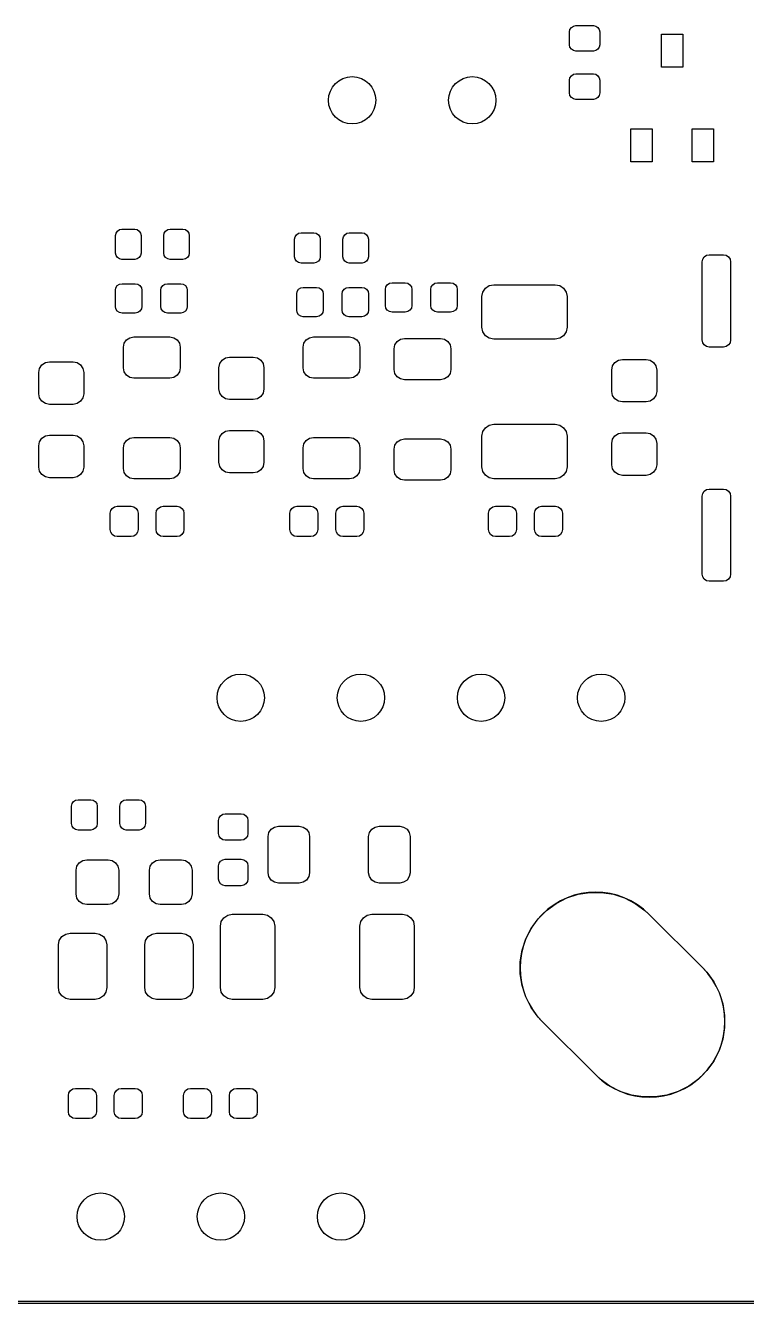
# Model space of a CAD drawing. Extents: x 89 to 178, y -115 to -57.
# Drawn here: x 143.63 to 158.87, y -115.02 to -88.02 of the extents above; entities that cross this region are included whole.
import ezdxf

# ---------------------------------------------------------------- set-up
doc = ezdxf.new("R2010")
doc.units = 0
doc.layers.add('BLACK', color=7, linetype='CONTINUOUS')

msp = doc.modelspace()

# ---------------------------------------------------------------- linework, layer by layer
at = {"layer": 'BLACK', "linetype": 'CONTINUOUS'}
for p, q in [((155.169541, -88.059541), (155.213338, -88.030276)), ((155.213338, -88.030276), (155.265, -88.02)), ((155.265, -88.02), (155.635, -88.02)), ((155.635, -88.02), (155.686662, -88.030276)), ((155.686662, -88.030276), (155.730459, -88.059541)), ((155.13, -88.155), (155.140276, -88.103338)), ((155.13, -88.425), (155.13, -88.155)), ((155.140276, -88.103338), (155.169541, -88.059541)), ((155.730459, -88.059541), (155.759724, -88.103338)), ((155.759724, -88.103338), (155.77, -88.155)), ((155.77, -88.155), (155.77, -88.425)), ((157.075, -88.9), (157.075, -88.2)), ((157.075, -88.2), (157.525, -88.2)), ((157.525, -88.2), (157.525, -88.9)), ((155.140276, -88.476662), (155.13, -88.425)), ((155.169541, -88.520459), (155.140276, -88.476662)), ((155.213338, -88.549724), (155.169541, -88.520459)), ((155.265, -88.56), (155.213338, -88.549724)), ((155.635, -88.56), (155.265, -88.56)), ((155.686662, -88.549724), (155.635, -88.56)), ((155.730459, -88.520459), (155.686662, -88.549724)), ((155.759724, -88.476662), (155.730459, -88.520459)), ((155.77, -88.425), (155.759724, -88.476662)), ((155.140276, -89.123338), (155.169541, -89.079541)), ((155.169541, -89.079541), (155.213338, -89.050276)), ((155.213338, -89.050276), (155.265, -89.04)), ((155.265, -89.04), (155.635, -89.04)), ((155.635, -89.04), (155.686662, -89.050276)), ((155.686662, -89.050276), (155.730459, -89.079541)), ((155.730459, -89.079541), (155.759724, -89.123338)), ((157.525, -88.9), (157.075, -88.9)), ((155.13, -89.175), (155.140276, -89.123338)), ((155.13, -89.445), (155.13, -89.175)), ((155.759724, -89.123338), (155.77, -89.175)), ((155.77, -89.175), (155.77, -89.445)), ((155.140276, -89.496662), (155.13, -89.445)), ((155.169541, -89.540459), (155.140276, -89.496662)), ((155.213338, -89.569724), (155.169541, -89.540459)), ((155.265, -89.58), (155.213338, -89.569724)), ((155.635, -89.58), (155.265, -89.58)), ((155.686662, -89.569724), (155.635, -89.58)), ((155.730459, -89.540459), (155.686662, -89.569724)), ((155.759724, -89.496662), (155.730459, -89.540459)), ((155.77, -89.445), (155.759724, -89.496662)), ((156.425, -90.9), (156.425, -90.2)), ((156.425, -90.2), (156.875, -90.2)), ((156.875, -90.2), (156.875, -90.9)), ((157.725, -90.9), (157.725, -90.2)), ((157.725, -90.2), (158.175, -90.2)), ((158.175, -90.2), (158.175, -90.9)), ((156.875, -90.9), (156.425, -90.9)), ((158.175, -90.9), (157.725, -90.9)), ((145.572541, -92.361541), (145.616338, -92.332276)), ((145.616338, -92.332276), (145.668, -92.322)), ((145.668, -92.322), (145.938, -92.322)), ((145.938, -92.322), (145.989662, -92.332276)), ((145.989662, -92.332276), (146.033459, -92.361541)), ((146.592541, -92.361541), (146.636338, -92.332276)), ((146.636338, -92.332276), (146.688, -92.322)), ((146.688, -92.322), (146.958, -92.322)), ((146.958, -92.322), (147.009662, -92.332276)), ((147.009662, -92.332276), (147.053459, -92.361541)), ((145.533, -92.457), (145.543276, -92.405338)), ((145.533, -92.827), (145.533, -92.457)), ((145.543276, -92.405338), (145.572541, -92.361541)), ((146.033459, -92.361541), (146.062724, -92.405338)), ((146.062724, -92.405338), (146.073, -92.457)), ((146.073, -92.457), (146.073, -92.827)), ((146.553, -92.457), (146.563276, -92.405338)), ((146.553, -92.827), (146.553, -92.457)), ((146.563276, -92.405338), (146.592541, -92.361541)), ((147.053459, -92.361541), (147.082724, -92.405338)), ((147.082724, -92.405338), (147.093, -92.457)), ((147.093, -92.457), (147.093, -92.827)), ((149.32, -92.5345), (149.330276, -92.482838)), ((149.32, -92.9045), (149.32, -92.5345)), ((149.330276, -92.482838), (149.359541, -92.439041)), ((149.359541, -92.439041), (149.403338, -92.409776)), ((149.403338, -92.409776), (149.455, -92.3995)), ((149.455, -92.3995), (149.725, -92.3995)), ((149.725, -92.3995), (149.776662, -92.409776)), ((149.776662, -92.409776), (149.820459, -92.439041)), ((149.820459, -92.439041), (149.849724, -92.482838)), ((149.849724, -92.482838), (149.86, -92.5345)), ((149.86, -92.5345), (149.86, -92.9045)), ((150.34, -92.5345), (150.350276, -92.482838)), ((150.34, -92.9045), (150.34, -92.5345)), ((150.350276, -92.482838), (150.379541, -92.439041)), ((150.379541, -92.439041), (150.423338, -92.409776)), ((150.423338, -92.409776), (150.475, -92.3995)), ((150.475, -92.3995), (150.745, -92.3995)), ((150.745, -92.3995), (150.796662, -92.409776)), ((150.796662, -92.409776), (150.840459, -92.439041)), ((150.840459, -92.439041), (150.869724, -92.482838)), ((150.869724, -92.482838), (150.88, -92.5345)), ((150.88, -92.5345), (150.88, -92.9045)), ((145.543276, -92.878662), (145.533, -92.827)), ((145.572541, -92.922459), (145.543276, -92.878662)), ((146.062724, -92.878662), (146.033459, -92.922459)), ((146.073, -92.827), (146.062724, -92.878662)), ((146.563276, -92.878662), (146.553, -92.827)), ((146.592541, -92.922459), (146.563276, -92.878662)), ((147.082724, -92.878662), (147.053459, -92.922459)), ((147.093, -92.827), (147.082724, -92.878662)), ((157.980434, -92.907934), (158.029097, -92.875418)), ((158.029097, -92.875418), (158.0865, -92.864)), ((158.0865, -92.864), (158.3865, -92.864)), ((158.3865, -92.864), (158.443903, -92.875418)), ((158.443903, -92.875418), (158.492566, -92.907934)), ((145.616338, -92.951724), (145.572541, -92.922459)), ((145.668, -92.962), (145.616338, -92.951724)), ((145.938, -92.962), (145.668, -92.962)), ((145.989662, -92.951724), (145.938, -92.962)), ((146.033459, -92.922459), (145.989662, -92.951724)), ((146.636338, -92.951724), (146.592541, -92.922459)), ((146.688, -92.962), (146.636338, -92.951724)), ((146.958, -92.962), (146.688, -92.962)), ((147.009662, -92.951724), (146.958, -92.962)), ((147.053459, -92.922459), (147.009662, -92.951724)), ((149.330276, -92.956162), (149.32, -92.9045)), ((149.359541, -92.999959), (149.330276, -92.956162)), ((149.403338, -93.029224), (149.359541, -92.999959)), ((149.455, -93.0395), (149.403338, -93.029224)), ((149.725, -93.0395), (149.455, -93.0395)), ((149.776662, -93.029224), (149.725, -93.0395)), ((149.820459, -92.999959), (149.776662, -93.029224)), ((149.849724, -92.956162), (149.820459, -92.999959)), ((149.86, -92.9045), (149.849724, -92.956162)), ((150.350276, -92.956162), (150.34, -92.9045)), ((150.379541, -92.999959), (150.350276, -92.956162)), ((150.423338, -93.029224), (150.379541, -92.999959)), ((150.475, -93.0395), (150.423338, -93.029224)), ((150.745, -93.0395), (150.475, -93.0395)), ((150.796662, -93.029224), (150.745, -93.0395)), ((150.840459, -92.999959), (150.796662, -93.029224)), ((150.869724, -92.956162), (150.840459, -92.999959)), ((150.88, -92.9045), (150.869724, -92.956162)), ((157.9365, -93.014), (157.947918, -92.956597)), ((157.9365, -94.664), (157.9365, -93.014)), ((157.947918, -92.956597), (157.980434, -92.907934)), ((158.492566, -92.907934), (158.525082, -92.956597)), ((158.525082, -92.956597), (158.5365, -93.014)), ((158.5365, -93.014), (158.5365, -94.664)), ((145.53, -93.615), (145.540657, -93.561424)), ((145.53, -93.955), (145.53, -93.615)), ((145.540657, -93.561424), (145.571005, -93.516005)), ((145.571005, -93.516005), (145.616424, -93.485657)), ((145.616424, -93.485657), (145.67, -93.475)), ((145.67, -93.475), (145.95, -93.475)), ((145.95, -93.475), (146.003576, -93.485657)), ((146.003576, -93.485657), (146.048995, -93.516005)), ((146.048995, -93.516005), (146.079343, -93.561424)), ((146.079343, -93.561424), (146.09, -93.615)), ((146.09, -93.615), (146.09, -93.955)), ((146.49, -93.615), (146.500657, -93.561424)), ((146.49, -93.955), (146.49, -93.615)), ((146.500657, -93.561424), (146.531005, -93.516005)), ((146.531005, -93.516005), (146.576424, -93.485657)), ((146.576424, -93.485657), (146.63, -93.475)), ((146.63, -93.475), (146.91, -93.475)), ((146.91, -93.475), (146.963576, -93.485657)), ((146.963576, -93.485657), (147.008995, -93.516005)), ((147.008995, -93.516005), (147.039343, -93.561424)), ((147.039343, -93.561424), (147.05, -93.615)), ((147.05, -93.615), (147.05, -93.955)), ((149.363, -93.6925), (149.373657, -93.638924)), ((149.363, -94.0325), (149.363, -93.6925)), ((149.373657, -93.638924), (149.404005, -93.593505)), ((149.404005, -93.593505), (149.449424, -93.563157)), ((149.449424, -93.563157), (149.503, -93.5525)), ((149.503, -93.5525), (149.783, -93.5525)), ((149.783, -93.5525), (149.836576, -93.563157)), ((149.836576, -93.563157), (149.881995, -93.593505)), ((149.881995, -93.593505), (149.912343, -93.638924)), ((149.912343, -93.638924), (149.923, -93.6925)), ((149.923, -93.6925), (149.923, -94.0325)), ((150.323, -93.6925), (150.333657, -93.638924)), ((150.323, -94.0325), (150.323, -93.6925)), ((150.333657, -93.638924), (150.364005, -93.593505)), ((150.364005, -93.593505), (150.409424, -93.563157)), ((150.409424, -93.563157), (150.463, -93.5525)), ((150.463, -93.5525), (150.743, -93.5525)), ((150.743, -93.5525), (150.796576, -93.563157)), ((150.796576, -93.563157), (150.841995, -93.593505)), ((150.841995, -93.593505), (150.872343, -93.638924)), ((150.872343, -93.638924), (150.883, -93.6925)), ((150.883, -93.6925), (150.883, -94.0325)), ((151.238, -93.596), (151.248657, -93.542424)), ((151.238, -93.936), (151.238, -93.596)), ((151.248657, -93.542424), (151.279005, -93.497005)), ((151.279005, -93.497005), (151.324424, -93.466657)), ((151.324424, -93.466657), (151.378, -93.456)), ((151.378, -93.456), (151.658, -93.456)), ((151.658, -93.456), (151.711576, -93.466657)), ((151.711576, -93.466657), (151.756995, -93.497005)), ((151.756995, -93.497005), (151.787343, -93.542424)), ((151.787343, -93.542424), (151.798, -93.596)), ((151.798, -93.596), (151.798, -93.936)), ((152.198, -93.596), (152.208657, -93.542424)), ((152.198, -93.936), (152.198, -93.596)), ((152.208657, -93.542424), (152.239005, -93.497005)), ((152.239005, -93.497005), (152.284424, -93.466657)), ((152.284424, -93.466657), (152.338, -93.456)), ((152.338, -93.456), (152.618, -93.456)), ((152.618, -93.456), (152.671576, -93.466657)), ((152.671576, -93.466657), (152.716995, -93.497005)), ((152.716995, -93.497005), (152.747343, -93.542424)), ((152.747343, -93.542424), (152.758, -93.596)), ((152.758, -93.596), (152.758, -93.936)), ((153.28, -93.747), (153.29903, -93.651329)), ((153.29903, -93.651329), (153.353223, -93.570223)), ((153.353223, -93.570223), (153.434329, -93.51603)), ((153.434329, -93.51603), (153.53, -93.497)), ((153.53, -93.497), (154.83, -93.497)), ((154.83, -93.497), (154.925671, -93.51603)), ((154.925671, -93.51603), (155.006777, -93.570223)), ((155.006777, -93.570223), (155.06097, -93.651329)), ((155.06097, -93.651329), (155.08, -93.747)), ((145.540657, -94.008576), (145.53, -93.955)), ((146.09, -93.955), (146.079343, -94.008576)), ((146.500657, -94.008576), (146.49, -93.955)), ((147.05, -93.955), (147.039343, -94.008576)), ((151.248657, -93.989576), (151.238, -93.936)), ((151.798, -93.936), (151.787343, -93.989576)), ((152.208657, -93.989576), (152.198, -93.936)), ((152.758, -93.936), (152.747343, -93.989576)), ((153.28, -94.397), (153.28, -93.747)), ((155.08, -93.747), (155.08, -94.397)), ((145.571005, -94.053995), (145.540657, -94.008576)), ((145.616424, -94.084343), (145.571005, -94.053995)), ((145.67, -94.095), (145.616424, -94.084343)), ((145.95, -94.095), (145.67, -94.095)), ((146.003576, -94.084343), (145.95, -94.095)), ((146.048995, -94.053995), (146.003576, -94.084343)), ((146.079343, -94.008576), (146.048995, -94.053995)), ((146.531005, -94.053995), (146.500657, -94.008576)), ((146.576424, -94.084343), (146.531005, -94.053995)), ((146.63, -94.095), (146.576424, -94.084343)), ((146.91, -94.095), (146.63, -94.095)), ((146.963576, -94.084343), (146.91, -94.095)), ((147.008995, -94.053995), (146.963576, -94.084343)), ((147.039343, -94.008576), (147.008995, -94.053995)), ((149.373657, -94.086076), (149.363, -94.0325)), ((149.404005, -94.131495), (149.373657, -94.086076)), ((149.449424, -94.161843), (149.404005, -94.131495)), ((149.503, -94.1725), (149.449424, -94.161843)), ((149.783, -94.1725), (149.503, -94.1725)), ((149.836576, -94.161843), (149.783, -94.1725)), ((149.881995, -94.131495), (149.836576, -94.161843)), ((149.912343, -94.086076), (149.881995, -94.131495)), ((149.923, -94.0325), (149.912343, -94.086076)), ((150.333657, -94.086076), (150.323, -94.0325)), ((150.364005, -94.131495), (150.333657, -94.086076)), ((150.409424, -94.161843), (150.364005, -94.131495)), ((150.463, -94.1725), (150.409424, -94.161843)), ((150.743, -94.1725), (150.463, -94.1725)), ((150.796576, -94.161843), (150.743, -94.1725)), ((150.841995, -94.131495), (150.796576, -94.161843)), ((150.872343, -94.086076), (150.841995, -94.131495)), ((150.883, -94.0325), (150.872343, -94.086076)), ((151.279005, -94.034995), (151.248657, -93.989576)), ((151.324424, -94.065343), (151.279005, -94.034995)), ((151.378, -94.076), (151.324424, -94.065343)), ((151.658, -94.076), (151.378, -94.076)), ((151.711576, -94.065343), (151.658, -94.076)), ((151.756995, -94.034995), (151.711576, -94.065343)), ((151.787343, -93.989576), (151.756995, -94.034995)), ((152.239005, -94.034995), (152.208657, -93.989576)), ((152.284424, -94.065343), (152.239005, -94.034995)), ((152.338, -94.076), (152.284424, -94.065343)), ((152.618, -94.076), (152.338, -94.076)), ((152.671576, -94.065343), (152.618, -94.076)), ((152.716995, -94.034995), (152.671576, -94.065343)), ((152.747343, -93.989576), (152.716995, -94.034995)), ((153.29903, -94.492671), (153.28, -94.397)), ((153.353223, -94.573777), (153.29903, -94.492671)), ((155.06097, -94.492671), (155.006777, -94.573777)), ((155.08, -94.397), (155.06097, -94.492671)), ((145.7, -94.81875), (145.716651, -94.735038)), ((145.716651, -94.735038), (145.76407, -94.66407)), ((145.76407, -94.66407), (145.835038, -94.616651)), ((145.835038, -94.616651), (145.91875, -94.6)), ((145.91875, -94.6), (146.68125, -94.6)), ((146.68125, -94.6), (146.764962, -94.616651)), ((146.764962, -94.616651), (146.83593, -94.66407)), ((146.83593, -94.66407), (146.883349, -94.735038)), ((146.883349, -94.735038), (146.9, -94.81875)), ((149.5, -94.81875), (149.516651, -94.735038)), ((149.516651, -94.735038), (149.56407, -94.66407)), ((149.56407, -94.66407), (149.635038, -94.616651)), ((149.635038, -94.616651), (149.71875, -94.6)), ((149.71875, -94.6), (150.48125, -94.6)), ((150.48125, -94.6), (150.564962, -94.616651)), ((150.564962, -94.616651), (150.63593, -94.66407)), ((150.63593, -94.66407), (150.683349, -94.735038)), ((150.683349, -94.735038), (150.7, -94.81875)), ((151.421, -94.84925), (151.437651, -94.765538)), ((151.437651, -94.765538), (151.48507, -94.69457)), ((151.48507, -94.69457), (151.556038, -94.647151)), ((151.556038, -94.647151), (151.63975, -94.6305)), ((151.63975, -94.6305), (152.40225, -94.6305)), ((152.40225, -94.6305), (152.485962, -94.647151)), ((152.485962, -94.647151), (152.55693, -94.69457)), ((152.55693, -94.69457), (152.604349, -94.765538)), ((152.604349, -94.765538), (152.621, -94.84925)), ((153.434329, -94.62797), (153.353223, -94.573777)), ((153.53, -94.647), (153.434329, -94.62797)), ((154.83, -94.647), (153.53, -94.647)), ((154.925671, -94.62797), (154.83, -94.647)), ((155.006777, -94.573777), (154.925671, -94.62797)), ((157.947918, -94.721403), (157.9365, -94.664)), ((157.980434, -94.770066), (157.947918, -94.721403)), ((158.029097, -94.802582), (157.980434, -94.770066)), ((158.492566, -94.770066), (158.443903, -94.802582)), ((158.525082, -94.721403), (158.492566, -94.770066)), ((158.5365, -94.664), (158.525082, -94.721403)), ((145.7, -95.25625), (145.7, -94.81875)), ((146.9, -94.81875), (146.9, -95.25625)), ((147.785901, -95.090901), (147.858896, -95.042127)), ((147.858896, -95.042127), (147.945, -95.025)), ((147.945, -95.025), (148.445, -95.025)), ((148.445, -95.025), (148.531104, -95.042127)), ((148.531104, -95.042127), (148.604099, -95.090901)), ((149.5, -95.25625), (149.5, -94.81875)), ((150.7, -94.81875), (150.7, -95.25625)), ((151.421, -95.28675), (151.421, -94.84925)), ((152.621, -94.84925), (152.621, -95.28675)), ((158.0865, -94.814), (158.029097, -94.802582)), ((158.3865, -94.814), (158.0865, -94.814)), ((158.443903, -94.802582), (158.3865, -94.814)), ((143.91, -95.35), (143.927127, -95.263896)), ((143.927127, -95.263896), (143.975901, -95.190901)), ((143.975901, -95.190901), (144.048896, -95.142127)), ((144.048896, -95.142127), (144.135, -95.125)), ((144.135, -95.125), (144.635, -95.125)), ((144.635, -95.125), (144.721104, -95.142127)), ((144.721104, -95.142127), (144.794099, -95.190901)), ((144.794099, -95.190901), (144.842873, -95.263896)), ((144.842873, -95.263896), (144.86, -95.35)), ((145.716651, -95.339962), (145.7, -95.25625)), ((146.9, -95.25625), (146.883349, -95.339962)), ((147.72, -95.25), (147.737127, -95.163896)), ((147.72, -95.7), (147.72, -95.25)), ((147.737127, -95.163896), (147.785901, -95.090901)), ((148.604099, -95.090901), (148.652873, -95.163896)), ((148.652873, -95.163896), (148.67, -95.25)), ((148.67, -95.25), (148.67, -95.7)), ((149.516651, -95.339962), (149.5, -95.25625)), ((150.7, -95.25625), (150.683349, -95.339962)), ((151.437651, -95.370462), (151.421, -95.28675)), ((152.621, -95.28675), (152.604349, -95.370462)), ((156.025, -95.3), (156.042127, -95.213896)), ((156.025, -95.75), (156.025, -95.3)), ((156.042127, -95.213896), (156.090901, -95.140901)), ((156.090901, -95.140901), (156.163896, -95.092127)), ((156.163896, -95.092127), (156.25, -95.075)), ((156.25, -95.075), (156.75, -95.075)), ((156.75, -95.075), (156.836104, -95.092127)), ((156.836104, -95.092127), (156.909099, -95.140901)), ((156.909099, -95.140901), (156.957873, -95.213896)), ((156.957873, -95.213896), (156.975, -95.3)), ((156.975, -95.3), (156.975, -95.75)), ((143.91, -95.8), (143.91, -95.35)), ((144.86, -95.35), (144.86, -95.8)), ((145.76407, -95.41093), (145.716651, -95.339962)), ((145.835038, -95.458349), (145.76407, -95.41093)), ((145.91875, -95.475), (145.835038, -95.458349)), ((146.68125, -95.475), (145.91875, -95.475)), ((146.764962, -95.458349), (146.68125, -95.475)), ((146.83593, -95.41093), (146.764962, -95.458349)), ((146.883349, -95.339962), (146.83593, -95.41093)), ((149.56407, -95.41093), (149.516651, -95.339962)), ((149.635038, -95.458349), (149.56407, -95.41093)), ((149.71875, -95.475), (149.635038, -95.458349)), ((150.48125, -95.475), (149.71875, -95.475)), ((150.564962, -95.458349), (150.48125, -95.475)), ((150.63593, -95.41093), (150.564962, -95.458349)), ((150.683349, -95.339962), (150.63593, -95.41093)), ((151.48507, -95.44143), (151.437651, -95.370462)), ((151.556038, -95.488849), (151.48507, -95.44143)), ((151.63975, -95.5055), (151.556038, -95.488849)), ((152.40225, -95.5055), (151.63975, -95.5055)), ((152.485962, -95.488849), (152.40225, -95.5055)), ((152.55693, -95.44143), (152.485962, -95.488849)), ((152.604349, -95.370462), (152.55693, -95.44143)), ((143.927127, -95.886104), (143.91, -95.8)), ((144.86, -95.8), (144.842873, -95.886104)), ((147.737127, -95.786104), (147.72, -95.7)), ((147.785901, -95.859099), (147.737127, -95.786104)), ((147.858896, -95.907873), (147.785901, -95.859099)), ((148.604099, -95.859099), (148.531104, -95.907873)), ((148.652873, -95.786104), (148.604099, -95.859099)), ((148.67, -95.7), (148.652873, -95.786104)), ((156.042127, -95.836104), (156.025, -95.75)), ((156.090901, -95.909099), (156.042127, -95.836104)), ((156.957873, -95.836104), (156.909099, -95.909099)), ((156.975, -95.75), (156.957873, -95.836104)), ((143.975901, -95.959099), (143.927127, -95.886104)), ((144.048896, -96.007873), (143.975901, -95.959099)), ((144.135, -96.025), (144.048896, -96.007873)), ((144.635, -96.025), (144.135, -96.025)), ((144.721104, -96.007873), (144.635, -96.025)), ((144.794099, -95.959099), (144.721104, -96.007873)), ((144.842873, -95.886104), (144.794099, -95.959099)), ((147.945, -95.925), (147.858896, -95.907873)), ((148.445, -95.925), (147.945, -95.925)), ((148.531104, -95.907873), (148.445, -95.925)), ((156.163896, -95.957873), (156.090901, -95.909099)), ((156.25, -95.975), (156.163896, -95.957873)), ((156.75, -95.975), (156.25, -95.975)), ((156.836104, -95.957873), (156.75, -95.975)), ((156.909099, -95.909099), (156.836104, -95.957873)), ((144.048896, -96.692127), (144.135, -96.675)), ((144.135, -96.675), (144.635, -96.675)), ((144.635, -96.675), (144.721104, -96.692127)), ((147.737127, -96.713896), (147.785901, -96.640901)), ((147.785901, -96.640901), (147.858896, -96.592127)), ((147.858896, -96.592127), (147.945, -96.575)), ((147.945, -96.575), (148.445, -96.575)), ((148.445, -96.575), (148.531104, -96.592127)), ((148.531104, -96.592127), (148.604099, -96.640901)), ((148.604099, -96.640901), (148.652873, -96.713896)), ((153.28, -96.697), (153.29903, -96.601329)), ((153.29903, -96.601329), (153.353223, -96.520223)), ((153.353223, -96.520223), (153.434329, -96.46603)), ((153.434329, -96.46603), (153.53, -96.447)), ((153.53, -96.447), (154.83, -96.447)), ((154.83, -96.447), (154.925671, -96.46603)), ((154.925671, -96.46603), (155.006777, -96.520223)), ((155.006777, -96.520223), (155.06097, -96.601329)), ((155.06097, -96.601329), (155.08, -96.697)), ((156.090901, -96.690901), (156.163896, -96.642127)), ((156.163896, -96.642127), (156.25, -96.625)), ((156.25, -96.625), (156.75, -96.625)), ((156.75, -96.625), (156.836104, -96.642127)), ((156.836104, -96.642127), (156.909099, -96.690901)), ((143.91, -96.9), (143.927127, -96.813896)), ((143.91, -97.35), (143.91, -96.9)), ((143.927127, -96.813896), (143.975901, -96.740901)), ((143.975901, -96.740901), (144.048896, -96.692127)), ((144.721104, -96.692127), (144.794099, -96.740901)), ((144.794099, -96.740901), (144.842873, -96.813896)), ((144.842873, -96.813896), (144.86, -96.9)), ((144.86, -96.9), (144.86, -97.35)), ((145.7, -96.94375), (145.716651, -96.860038)), ((145.7, -97.38125), (145.7, -96.94375)), ((145.716651, -96.860038), (145.76407, -96.78907)), ((145.76407, -96.78907), (145.835038, -96.741651)), ((145.835038, -96.741651), (145.91875, -96.725)), ((145.91875, -96.725), (146.68125, -96.725)), ((146.68125, -96.725), (146.764962, -96.741651)), ((146.764962, -96.741651), (146.83593, -96.78907)), ((146.83593, -96.78907), (146.883349, -96.860038)), ((146.883349, -96.860038), (146.9, -96.94375)), ((146.9, -96.94375), (146.9, -97.38125)), ((147.72, -96.8), (147.737127, -96.713896)), ((147.72, -97.25), (147.72, -96.8)), ((148.652873, -96.713896), (148.67, -96.8)), ((148.67, -96.8), (148.67, -97.25)), ((149.5, -96.94375), (149.516651, -96.860038)), ((149.5, -97.38125), (149.5, -96.94375)), ((149.516651, -96.860038), (149.56407, -96.78907)), ((149.56407, -96.78907), (149.635038, -96.741651)), ((149.635038, -96.741651), (149.71875, -96.725)), ((149.71875, -96.725), (150.48125, -96.725)), ((150.48125, -96.725), (150.564962, -96.741651)), ((150.564962, -96.741651), (150.63593, -96.78907)), ((150.63593, -96.78907), (150.683349, -96.860038)), ((150.683349, -96.860038), (150.7, -96.94375)), ((150.7, -96.94375), (150.7, -97.38125)), ((151.421, -96.97425), (151.437651, -96.890538)), ((151.437651, -96.890538), (151.48507, -96.81957)), ((151.48507, -96.81957), (151.556038, -96.772151)), ((151.556038, -96.772151), (151.63975, -96.7555)), ((151.63975, -96.7555), (152.40225, -96.7555)), ((152.40225, -96.7555), (152.485962, -96.772151)), ((152.485962, -96.772151), (152.55693, -96.81957)), ((152.55693, -96.81957), (152.604349, -96.890538)), ((152.604349, -96.890538), (152.621, -96.97425)), ((153.28, -97.347), (153.28, -96.697)), ((155.08, -96.697), (155.08, -97.347)), ((156.025, -96.85), (156.042127, -96.763896)), ((156.025, -97.3), (156.025, -96.85)), ((156.042127, -96.763896), (156.090901, -96.690901)), ((156.909099, -96.690901), (156.957873, -96.763896)), ((156.957873, -96.763896), (156.975, -96.85)), ((156.975, -96.85), (156.975, -97.3)), ((151.421, -97.41175), (151.421, -96.97425)), ((152.621, -96.97425), (152.621, -97.41175)), ((143.927127, -97.436104), (143.91, -97.35)), ((143.975901, -97.509099), (143.927127, -97.436104)), ((144.842873, -97.436104), (144.794099, -97.509099)), ((144.86, -97.35), (144.842873, -97.436104)), ((145.716651, -97.464962), (145.7, -97.38125)), ((145.76407, -97.53593), (145.716651, -97.464962)), ((146.883349, -97.464962), (146.83593, -97.53593)), ((146.9, -97.38125), (146.883349, -97.464962)), ((147.737127, -97.336104), (147.72, -97.25)), ((147.785901, -97.409099), (147.737127, -97.336104)), ((147.858896, -97.457873), (147.785901, -97.409099)), ((147.945, -97.475), (147.858896, -97.457873)), ((148.445, -97.475), (147.945, -97.475)), ((148.531104, -97.457873), (148.445, -97.475)), ((148.604099, -97.409099), (148.531104, -97.457873)), ((148.652873, -97.336104), (148.604099, -97.409099)), ((148.67, -97.25), (148.652873, -97.336104)), ((149.516651, -97.464962), (149.5, -97.38125)), ((149.56407, -97.53593), (149.516651, -97.464962)), ((150.683349, -97.464962), (150.63593, -97.53593)), ((150.7, -97.38125), (150.683349, -97.464962)), ((151.437651, -97.495462), (151.421, -97.41175)), ((152.621, -97.41175), (152.604349, -97.495462)), ((153.29903, -97.442671), (153.28, -97.347)), ((153.353223, -97.523777), (153.29903, -97.442671)), ((155.06097, -97.442671), (155.006777, -97.523777)), ((155.08, -97.347), (155.06097, -97.442671)), ((156.042127, -97.386104), (156.025, -97.3)), ((156.090901, -97.459099), (156.042127, -97.386104)), ((156.163896, -97.507873), (156.090901, -97.459099)), ((156.909099, -97.459099), (156.836104, -97.507873)), ((156.957873, -97.386104), (156.909099, -97.459099)), ((156.975, -97.3), (156.957873, -97.386104)), ((144.048896, -97.557873), (143.975901, -97.509099)), ((144.135, -97.575), (144.048896, -97.557873)), ((144.635, -97.575), (144.135, -97.575)), ((144.721104, -97.557873), (144.635, -97.575)), ((144.794099, -97.509099), (144.721104, -97.557873)), ((145.835038, -97.583349), (145.76407, -97.53593)), ((145.91875, -97.6), (145.835038, -97.583349)), ((146.68125, -97.6), (145.91875, -97.6)), ((146.764962, -97.583349), (146.68125, -97.6)), ((146.83593, -97.53593), (146.764962, -97.583349)), ((149.635038, -97.583349), (149.56407, -97.53593)), ((149.71875, -97.6), (149.635038, -97.583349)), ((150.48125, -97.6), (149.71875, -97.6)), ((150.564962, -97.583349), (150.48125, -97.6)), ((150.63593, -97.53593), (150.564962, -97.583349)), ((151.48507, -97.56643), (151.437651, -97.495462)), ((151.556038, -97.613849), (151.48507, -97.56643)), ((151.63975, -97.6305), (151.556038, -97.613849)), ((152.40225, -97.6305), (151.63975, -97.6305)), ((152.485962, -97.613849), (152.40225, -97.6305)), ((152.55693, -97.56643), (152.485962, -97.613849)), ((152.604349, -97.495462), (152.55693, -97.56643)), ((153.434329, -97.57797), (153.353223, -97.523777)), ((153.53, -97.597), (153.434329, -97.57797)), ((154.83, -97.597), (153.53, -97.597)), ((154.925671, -97.57797), (154.83, -97.597)), ((155.006777, -97.523777), (154.925671, -97.57797)), ((156.25, -97.525), (156.163896, -97.507873)), ((156.75, -97.525), (156.25, -97.525)), ((156.836104, -97.507873), (156.75, -97.525)), ((157.9365, -97.964), (157.947918, -97.906597)), ((157.9365, -99.614), (157.9365, -97.964)), ((157.947918, -97.906597), (157.980434, -97.857934)), ((157.980434, -97.857934), (158.029097, -97.825418)), ((158.029097, -97.825418), (158.0865, -97.814)), ((158.0865, -97.814), (158.3865, -97.814)), ((158.3865, -97.814), (158.443903, -97.825418)), ((158.443903, -97.825418), (158.492566, -97.857934)), ((158.492566, -97.857934), (158.525082, -97.906597)), ((158.525082, -97.906597), (158.5365, -97.964)), ((158.5365, -97.964), (158.5365, -99.614)), ((145.42, -98.3275), (145.431228, -98.271054)), ((145.431228, -98.271054), (145.463202, -98.223202)), ((145.463202, -98.223202), (145.511054, -98.191228)), ((145.511054, -98.191228), (145.5675, -98.18)), ((145.5675, -98.18), (145.8625, -98.18)), ((145.8625, -98.18), (145.918946, -98.191228)), ((145.918946, -98.191228), (145.966798, -98.223202)), ((145.966798, -98.223202), (145.998772, -98.271054)), ((145.998772, -98.271054), (146.01, -98.3275)), ((146.39, -98.3275), (146.401228, -98.271054)), ((146.401228, -98.271054), (146.433202, -98.223202)), ((146.433202, -98.223202), (146.481054, -98.191228)), ((146.481054, -98.191228), (146.5375, -98.18)), ((146.5375, -98.18), (146.8325, -98.18)), ((146.8325, -98.18), (146.888946, -98.191228)), ((146.888946, -98.191228), (146.936798, -98.223202)), ((146.936798, -98.223202), (146.968772, -98.271054)), ((146.968772, -98.271054), (146.98, -98.3275)), ((149.22, -98.3275), (149.231228, -98.271054)), ((149.231228, -98.271054), (149.263202, -98.223202)), ((149.263202, -98.223202), (149.311054, -98.191228)), ((149.311054, -98.191228), (149.3675, -98.18)), ((149.3675, -98.18), (149.6625, -98.18)), ((149.6625, -98.18), (149.718946, -98.191228)), ((149.718946, -98.191228), (149.766798, -98.223202)), ((149.766798, -98.223202), (149.798772, -98.271054)), ((149.798772, -98.271054), (149.81, -98.3275)), ((150.19, -98.3275), (150.201228, -98.271054)), ((150.201228, -98.271054), (150.233202, -98.223202)), ((150.233202, -98.223202), (150.281054, -98.191228)), ((150.281054, -98.191228), (150.3375, -98.18)), ((150.3375, -98.18), (150.6325, -98.18)), ((150.6325, -98.18), (150.688946, -98.191228)), ((150.688946, -98.191228), (150.736798, -98.223202)), ((150.736798, -98.223202), (150.768772, -98.271054)), ((150.768772, -98.271054), (150.78, -98.3275)), ((153.42, -98.3275), (153.431228, -98.271054)), ((153.431228, -98.271054), (153.463202, -98.223202)), ((153.463202, -98.223202), (153.511054, -98.191228)), ((153.511054, -98.191228), (153.5675, -98.18)), ((153.5675, -98.18), (153.8625, -98.18)), ((153.8625, -98.18), (153.918946, -98.191228)), ((153.918946, -98.191228), (153.966798, -98.223202)), ((153.966798, -98.223202), (153.998772, -98.271054)), ((153.998772, -98.271054), (154.01, -98.3275)), ((154.39, -98.3275), (154.401228, -98.271054)), ((154.401228, -98.271054), (154.433202, -98.223202)), ((154.433202, -98.223202), (154.481054, -98.191228)), ((154.481054, -98.191228), (154.5375, -98.18)), ((154.5375, -98.18), (154.8325, -98.18)), ((154.8325, -98.18), (154.888946, -98.191228)), ((154.888946, -98.191228), (154.936798, -98.223202)), ((154.936798, -98.223202), (154.968772, -98.271054)), ((154.968772, -98.271054), (154.98, -98.3275)), ((145.42, -98.6725), (145.42, -98.3275)), ((146.01, -98.3275), (146.01, -98.6725)), ((146.39, -98.6725), (146.39, -98.3275)), ((146.98, -98.3275), (146.98, -98.6725)), ((149.22, -98.6725), (149.22, -98.3275)), ((149.81, -98.3275), (149.81, -98.6725)), ((150.19, -98.6725), (150.19, -98.3275)), ((150.78, -98.3275), (150.78, -98.6725)), ((153.42, -98.6725), (153.42, -98.3275)), ((154.01, -98.3275), (154.01, -98.6725)), ((154.39, -98.6725), (154.39, -98.3275)), ((154.98, -98.3275), (154.98, -98.6725)), ((145.431228, -98.728946), (145.42, -98.6725)), ((145.463202, -98.776798), (145.431228, -98.728946)), ((145.511054, -98.808772), (145.463202, -98.776798)), ((145.5675, -98.82), (145.511054, -98.808772)), ((145.8625, -98.82), (145.5675, -98.82)), ((145.918946, -98.808772), (145.8625, -98.82)), ((145.966798, -98.776798), (145.918946, -98.808772)), ((145.998772, -98.728946), (145.966798, -98.776798)), ((146.01, -98.6725), (145.998772, -98.728946)), ((146.401228, -98.728946), (146.39, -98.6725)), ((146.433202, -98.776798), (146.401228, -98.728946)), ((146.481054, -98.808772), (146.433202, -98.776798)), ((146.5375, -98.82), (146.481054, -98.808772)), ((146.8325, -98.82), (146.5375, -98.82)), ((146.888946, -98.808772), (146.8325, -98.82)), ((146.936798, -98.776798), (146.888946, -98.808772)), ((146.968772, -98.728946), (146.936798, -98.776798)), ((146.98, -98.6725), (146.968772, -98.728946)), ((149.231228, -98.728946), (149.22, -98.6725)), ((149.263202, -98.776798), (149.231228, -98.728946)), ((149.311054, -98.808772), (149.263202, -98.776798)), ((149.3675, -98.82), (149.311054, -98.808772)), ((149.6625, -98.82), (149.3675, -98.82)), ((149.718946, -98.808772), (149.6625, -98.82)), ((149.766798, -98.776798), (149.718946, -98.808772)), ((149.798772, -98.728946), (149.766798, -98.776798)), ((149.81, -98.6725), (149.798772, -98.728946)), ((150.201228, -98.728946), (150.19, -98.6725)), ((150.233202, -98.776798), (150.201228, -98.728946)), ((150.281054, -98.808772), (150.233202, -98.776798)), ((150.3375, -98.82), (150.281054, -98.808772)), ((150.6325, -98.82), (150.3375, -98.82)), ((150.688946, -98.808772), (150.6325, -98.82)), ((150.736798, -98.776798), (150.688946, -98.808772)), ((150.768772, -98.728946), (150.736798, -98.776798)), ((150.78, -98.6725), (150.768772, -98.728946)), ((153.431228, -98.728946), (153.42, -98.6725)), ((153.463202, -98.776798), (153.431228, -98.728946)), ((153.511054, -98.808772), (153.463202, -98.776798)), ((153.5675, -98.82), (153.511054, -98.808772)), ((153.8625, -98.82), (153.5675, -98.82)), ((153.918946, -98.808772), (153.8625, -98.82)), ((153.966798, -98.776798), (153.918946, -98.808772)), ((153.998772, -98.728946), (153.966798, -98.776798)), ((154.01, -98.6725), (153.998772, -98.728946)), ((154.401228, -98.728946), (154.39, -98.6725)), ((154.433202, -98.776798), (154.401228, -98.728946)), ((154.481054, -98.808772), (154.433202, -98.776798)), ((154.5375, -98.82), (154.481054, -98.808772)), ((154.8325, -98.82), (154.5375, -98.82)), ((154.888946, -98.808772), (154.8325, -98.82)), ((154.936798, -98.776798), (154.888946, -98.808772)), ((154.968772, -98.728946), (154.936798, -98.776798)), ((154.98, -98.6725), (154.968772, -98.728946)), ((157.947918, -99.671403), (157.9365, -99.614)), ((158.5365, -99.614), (158.525082, -99.671403)), ((157.980434, -99.720066), (157.947918, -99.671403)), ((158.029097, -99.752582), (157.980434, -99.720066)), ((158.0865, -99.764), (158.029097, -99.752582)), ((158.3865, -99.764), (158.0865, -99.764)), ((158.443903, -99.752582), (158.3865, -99.764)), ((158.492566, -99.720066), (158.443903, -99.752582)), ((158.525082, -99.671403), (158.492566, -99.720066)), ((144.605, -104.515), (144.615276, -104.463338)), ((144.615276, -104.463338), (144.644541, -104.419541)), ((144.644541, -104.419541), (144.688338, -104.390276)), ((144.688338, -104.390276), (144.74, -104.38)), ((144.74, -104.38), (145.01, -104.38)), ((145.01, -104.38), (145.061662, -104.390276)), ((145.061662, -104.390276), (145.105459, -104.419541)), ((145.105459, -104.419541), (145.134724, -104.463338)), ((145.134724, -104.463338), (145.145, -104.515)), ((145.625, -104.515), (145.635276, -104.463338)), ((145.635276, -104.463338), (145.664541, -104.419541)), ((145.664541, -104.419541), (145.708338, -104.390276)), ((145.708338, -104.390276), (145.76, -104.38)), ((145.76, -104.38), (146.03, -104.38)), ((146.03, -104.38), (146.081662, -104.390276)), ((146.081662, -104.390276), (146.125459, -104.419541)), ((146.125459, -104.419541), (146.154724, -104.463338)), ((146.154724, -104.463338), (146.165, -104.515)), ((144.605, -104.885), (144.605, -104.515)), ((145.145, -104.515), (145.145, -104.885)), ((145.625, -104.885), (145.625, -104.515)), ((146.165, -104.515), (146.165, -104.885)), ((147.712, -104.817), (147.722657, -104.763424)), ((147.722657, -104.763424), (147.753005, -104.718005)), ((147.753005, -104.718005), (147.798424, -104.687657)), ((147.798424, -104.687657), (147.852, -104.677)), ((147.852, -104.677), (148.192, -104.677)), ((148.192, -104.677), (148.245576, -104.687657)), ((148.245576, -104.687657), (148.290995, -104.718005)), ((148.290995, -104.718005), (148.321343, -104.763424)), ((148.321343, -104.763424), (148.332, -104.817)), ((144.615276, -104.936662), (144.605, -104.885)), ((144.644541, -104.980459), (144.615276, -104.936662)), ((144.688338, -105.009724), (144.644541, -104.980459)), ((144.74, -105.02), (144.688338, -105.009724)), ((145.01, -105.02), (144.74, -105.02)), ((145.061662, -105.009724), (145.01, -105.02)), ((145.105459, -104.980459), (145.061662, -105.009724)), ((145.134724, -104.936662), (145.105459, -104.980459)), ((145.145, -104.885), (145.134724, -104.936662)), ((145.635276, -104.936662), (145.625, -104.885)), ((145.664541, -104.980459), (145.635276, -104.936662)), ((145.708338, -105.009724), (145.664541, -104.980459)), ((145.76, -105.02), (145.708338, -105.009724)), ((146.03, -105.02), (145.76, -105.02)), ((146.081662, -105.009724), (146.03, -105.02)), ((146.125459, -104.980459), (146.081662, -105.009724)), ((146.154724, -104.936662), (146.125459, -104.980459)), ((146.165, -104.885), (146.154724, -104.936662)), ((147.712, -105.097), (147.712, -104.817)), ((148.332, -104.817), (148.332, -105.097)), ((148.776151, -105.076038), (148.82357, -105.00507)), ((148.82357, -105.00507), (148.894538, -104.957651)), ((148.894538, -104.957651), (148.97825, -104.941)), ((148.97825, -104.941), (149.41575, -104.941)), ((149.41575, -104.941), (149.499462, -104.957651)), ((149.499462, -104.957651), (149.57043, -105.00507)), ((149.57043, -105.00507), (149.617849, -105.076038)), ((150.901151, -105.076038), (150.94857, -105.00507)), ((150.94857, -105.00507), (151.019538, -104.957651)), ((151.019538, -104.957651), (151.10325, -104.941)), ((151.10325, -104.941), (151.54075, -104.941)), ((151.54075, -104.941), (151.624462, -104.957651)), ((151.624462, -104.957651), (151.69543, -105.00507)), ((151.69543, -105.00507), (151.742849, -105.076038)), ((147.722657, -105.150576), (147.712, -105.097)), ((147.753005, -105.195995), (147.722657, -105.150576)), ((147.798424, -105.226343), (147.753005, -105.195995)), ((147.852, -105.237), (147.798424, -105.226343)), ((148.192, -105.237), (147.852, -105.237)), ((148.245576, -105.226343), (148.192, -105.237)), ((148.290995, -105.195995), (148.245576, -105.226343)), ((148.321343, -105.150576), (148.290995, -105.195995)), ((148.332, -105.097), (148.321343, -105.150576)), ((148.7595, -105.15975), (148.776151, -105.076038)), ((148.7595, -105.92225), (148.7595, -105.15975)), ((149.617849, -105.076038), (149.6345, -105.15975)), ((149.6345, -105.15975), (149.6345, -105.92225)), ((150.8845, -105.15975), (150.901151, -105.076038)), ((150.8845, -105.92225), (150.8845, -105.15975)), ((151.742849, -105.076038), (151.7595, -105.15975)), ((151.7595, -105.15975), (151.7595, -105.92225)), ((144.7005, -105.872), (144.717627, -105.785896)), ((144.717627, -105.785896), (144.766401, -105.712901)), ((144.766401, -105.712901), (144.839396, -105.664127)), ((144.839396, -105.664127), (144.9255, -105.647)), ((144.9255, -105.647), (145.3755, -105.647)), ((145.3755, -105.647), (145.461604, -105.664127)), ((145.461604, -105.664127), (145.534599, -105.712901)), ((145.534599, -105.712901), (145.583373, -105.785896)), ((145.583373, -105.785896), (145.6005, -105.872)), ((146.2505, -105.872), (146.267627, -105.785896)), ((146.267627, -105.785896), (146.316401, -105.712901)), ((146.316401, -105.712901), (146.389396, -105.664127)), ((146.389396, -105.664127), (146.4755, -105.647)), ((146.4755, -105.647), (146.9255, -105.647)), ((146.9255, -105.647), (147.011604, -105.664127)), ((147.011604, -105.664127), (147.084599, -105.712901)), ((147.084599, -105.712901), (147.133373, -105.785896)), ((147.133373, -105.785896), (147.1505, -105.872)), ((147.712, -105.777), (147.722657, -105.723424)), ((147.712, -106.057), (147.712, -105.777)), ((147.722657, -105.723424), (147.753005, -105.678005)), ((147.753005, -105.678005), (147.798424, -105.647657)), ((147.798424, -105.647657), (147.852, -105.637)), ((147.852, -105.637), (148.192, -105.637)), ((148.192, -105.637), (148.245576, -105.647657)), ((148.245576, -105.647657), (148.290995, -105.678005)), ((148.290995, -105.678005), (148.321343, -105.723424)), ((148.321343, -105.723424), (148.332, -105.777)), ((148.332, -105.777), (148.332, -106.057)), ((144.7005, -106.372), (144.7005, -105.872)), ((145.6005, -105.872), (145.6005, -106.372)), ((146.2505, -106.372), (146.2505, -105.872)), ((147.1505, -105.872), (147.1505, -106.372)), ((147.722657, -106.110576), (147.712, -106.057)), ((147.753005, -106.155995), (147.722657, -106.110576)), ((148.321343, -106.110576), (148.290995, -106.155995)), ((148.332, -106.057), (148.321343, -106.110576)), ((148.776151, -106.005962), (148.7595, -105.92225)), ((148.82357, -106.07693), (148.776151, -106.005962)), ((148.894538, -106.124349), (148.82357, -106.07693)), ((148.97825, -106.141), (148.894538, -106.124349)), ((149.499462, -106.124349), (149.41575, -106.141)), ((149.57043, -106.07693), (149.499462, -106.124349)), ((149.617849, -106.005962), (149.57043, -106.07693)), ((149.6345, -105.92225), (149.617849, -106.005962)), ((150.901151, -106.005962), (150.8845, -105.92225)), ((150.94857, -106.07693), (150.901151, -106.005962)), ((151.019538, -106.124349), (150.94857, -106.07693)), ((151.10325, -106.141), (151.019538, -106.124349)), ((151.624462, -106.124349), (151.54075, -106.141)), ((151.69543, -106.07693), (151.624462, -106.124349)), ((151.742849, -106.005962), (151.69543, -106.07693)), ((151.7595, -105.92225), (151.742849, -106.005962)), ((144.717627, -106.458104), (144.7005, -106.372)), ((145.6005, -106.372), (145.583373, -106.458104)), ((146.267627, -106.458104), (146.2505, -106.372)), ((147.1505, -106.372), (147.133373, -106.458104)), ((147.798424, -106.186343), (147.753005, -106.155995)), ((147.852, -106.197), (147.798424, -106.186343)), ((148.192, -106.197), (147.852, -106.197)), ((148.245576, -106.186343), (148.192, -106.197)), ((148.290995, -106.155995), (148.245576, -106.186343)), ((149.41575, -106.141), (148.97825, -106.141)), ((151.54075, -106.141), (151.10325, -106.141)), ((155.072021, -106.456108), (155.310803, -106.378523)), ((155.310803, -106.378523), (155.55878, -106.339247)), ((155.55878, -106.339247), (155.80985, -106.339247)), ((155.80985, -106.339247), (156.057827, -106.378523)), ((156.057827, -106.378523), (156.296609, -106.456108)), ((144.766401, -106.531099), (144.717627, -106.458104)), ((144.839396, -106.579873), (144.766401, -106.531099)), ((144.9255, -106.597), (144.839396, -106.579873)), ((145.3755, -106.597), (144.9255, -106.597)), ((145.461604, -106.579873), (145.3755, -106.597)), ((145.534599, -106.531099), (145.461604, -106.579873)), ((145.583373, -106.458104), (145.534599, -106.531099)), ((146.316401, -106.531099), (146.267627, -106.458104)), ((146.389396, -106.579873), (146.316401, -106.531099)), ((146.4755, -106.597), (146.389396, -106.579873)), ((146.9255, -106.597), (146.4755, -106.597)), ((147.011604, -106.579873), (146.9255, -106.597)), ((147.084599, -106.531099), (147.011604, -106.579873)), ((147.133373, -106.458104), (147.084599, -106.531099)), ((154.645198, -106.717665), (154.848318, -106.57009)), ((154.848318, -106.57009), (155.072021, -106.456108)), ((156.296609, -106.456108), (156.520312, -106.57009)), ((156.520312, -106.57009), (156.723432, -106.717665)), ((147.76903, -106.954329), (147.823223, -106.873223)), ((147.823223, -106.873223), (147.904329, -106.81903)), ((147.904329, -106.81903), (148, -106.8)), ((148, -106.8), (148.65, -106.8)), ((148.65, -106.8), (148.745671, -106.81903)), ((148.745671, -106.81903), (148.826777, -106.873223)), ((148.826777, -106.873223), (148.88097, -106.954329)), ((150.71903, -106.954329), (150.773223, -106.873223)), ((150.773223, -106.873223), (150.854329, -106.81903)), ((150.854329, -106.81903), (150.95, -106.8)), ((150.95, -106.8), (151.6, -106.8)), ((151.6, -106.8), (151.695671, -106.81903)), ((151.695671, -106.81903), (151.776777, -106.873223)), ((151.776777, -106.873223), (151.83097, -106.954329)), ((154.32009, -107.098318), (154.467665, -106.895198)), ((154.467665, -106.895198), (154.645198, -106.717665)), ((156.723432, -106.717665), (156.815686, -106.802944)), ((157.947056, -107.934315), (156.815685, -106.802944)), ((156.815686, -106.802944), (157.947056, -107.934314)), ((144.479329, -107.21903), (144.575, -107.2)), ((144.575, -107.2), (145.1, -107.2)), ((145.1, -107.2), (145.195671, -107.21903)), ((146.304329, -107.21903), (146.4, -107.2)), ((146.4, -107.2), (146.925, -107.2)), ((146.925, -107.2), (147.020671, -107.21903)), ((147.75, -107.05), (147.76903, -106.954329)), ((147.75, -108.35), (147.75, -107.05)), ((148.88097, -106.954329), (148.9, -107.05)), ((148.9, -107.05), (148.9, -108.35)), ((150.7, -107.05), (150.71903, -106.954329)), ((150.7, -108.35), (150.7, -107.05)), ((151.83097, -106.954329), (151.85, -107.05)), ((151.85, -107.05), (151.85, -108.35)), ((154.206108, -107.322021), (154.32009, -107.098318)), ((144.325, -107.45), (144.34403, -107.354329)), ((144.325, -108.35), (144.325, -107.45)), ((144.34403, -107.354329), (144.398223, -107.273223)), ((144.398223, -107.273223), (144.479329, -107.21903)), ((145.195671, -107.21903), (145.276777, -107.273223)), ((145.276777, -107.273223), (145.33097, -107.354329)), ((145.33097, -107.354329), (145.35, -107.45)), ((145.35, -107.45), (145.35, -108.35)), ((146.15, -107.45), (146.16903, -107.354329)), ((146.15, -108.35), (146.15, -107.45)), ((146.16903, -107.354329), (146.223223, -107.273223)), ((146.223223, -107.273223), (146.304329, -107.21903)), ((147.020671, -107.21903), (147.101777, -107.273223)), ((147.101777, -107.273223), (147.15597, -107.354329)), ((147.15597, -107.354329), (147.175, -107.45)), ((147.175, -107.45), (147.175, -108.35)), ((154.128523, -107.560803), (154.206108, -107.322021)), ((154.089247, -107.80878), (154.128523, -107.560803)), ((154.089247, -108.05985), (154.089247, -107.80878)), ((157.947056, -107.934314), (158.032335, -108.026568)), ((154.128523, -108.307827), (154.089247, -108.05985)), ((158.032335, -108.026568), (158.17991, -108.229688)), ((158.17991, -108.229688), (158.293892, -108.453391)), ((144.34403, -108.445671), (144.325, -108.35)), ((144.398223, -108.526777), (144.34403, -108.445671)), ((144.479329, -108.58097), (144.398223, -108.526777)), ((145.276777, -108.526777), (145.195671, -108.58097)), ((145.33097, -108.445671), (145.276777, -108.526777)), ((145.35, -108.35), (145.33097, -108.445671)), ((146.16903, -108.445671), (146.15, -108.35)), ((146.223223, -108.526777), (146.16903, -108.445671)), ((146.304329, -108.58097), (146.223223, -108.526777)), ((147.101777, -108.526777), (147.020671, -108.58097)), ((147.15597, -108.445671), (147.101777, -108.526777)), ((147.175, -108.35), (147.15597, -108.445671)), ((147.76903, -108.445671), (147.75, -108.35)), ((147.823223, -108.526777), (147.76903, -108.445671)), ((147.904329, -108.58097), (147.823223, -108.526777)), ((148.826777, -108.526777), (148.745671, -108.58097)), ((148.88097, -108.445671), (148.826777, -108.526777)), ((148.9, -108.35), (148.88097, -108.445671)), ((150.71903, -108.445671), (150.7, -108.35)), ((150.773223, -108.526777), (150.71903, -108.445671)), ((150.854329, -108.58097), (150.773223, -108.526777)), ((151.776777, -108.526777), (151.695671, -108.58097)), ((151.83097, -108.445671), (151.776777, -108.526777)), ((151.85, -108.35), (151.83097, -108.445671)), ((154.206108, -108.546609), (154.128523, -108.307827)), ((154.32009, -108.770312), (154.206108, -108.546609)), ((158.293892, -108.453391), (158.371477, -108.692173)), ((144.575, -108.6), (144.479329, -108.58097)), ((145.1, -108.6), (144.575, -108.6)), ((145.195671, -108.58097), (145.1, -108.6)), ((146.4, -108.6), (146.304329, -108.58097)), ((146.925, -108.6), (146.4, -108.6)), ((147.020671, -108.58097), (146.925, -108.6)), ((148, -108.6), (147.904329, -108.58097)), ((148.65, -108.6), (148, -108.6)), ((148.745671, -108.58097), (148.65, -108.6)), ((150.95, -108.6), (150.854329, -108.58097)), ((151.6, -108.6), (150.95, -108.6)), ((151.695671, -108.58097), (151.6, -108.6)), ((154.467665, -108.973432), (154.32009, -108.770312)), ((158.371477, -108.692173), (158.410753, -108.94015)), ((154.552944, -109.065686), (154.467665, -108.973432)), ((154.552944, -109.065685), (155.684315, -110.197056)), ((155.684314, -110.197056), (154.552944, -109.065686)), ((158.410753, -108.94015), (158.410753, -109.19122)), ((158.410753, -109.19122), (158.371477, -109.439197)), ((158.371477, -109.439197), (158.293892, -109.677979)), ((158.17991, -109.901683), (158.032335, -110.104802)), ((158.293892, -109.677979), (158.17991, -109.901683)), ((158.032335, -110.104802), (157.854802, -110.282335)), ((155.776568, -110.282335), (155.684314, -110.197056)), ((155.979688, -110.42991), (155.776568, -110.282335)), ((156.203391, -110.543892), (155.979688, -110.42991)), ((157.651683, -110.42991), (157.427979, -110.543892)), ((157.854802, -110.282335), (157.651683, -110.42991)), ((144.5375, -110.6275), (144.548728, -110.571054)), ((144.5375, -110.9725), (144.5375, -110.6275)), ((144.548728, -110.571054), (144.580702, -110.523202)), ((144.580702, -110.523202), (144.628554, -110.491228)), ((144.628554, -110.491228), (144.685, -110.48)), ((144.685, -110.48), (144.98, -110.48)), ((144.98, -110.48), (145.036446, -110.491228)), ((145.036446, -110.491228), (145.084298, -110.523202)), ((145.084298, -110.523202), (145.116272, -110.571054)), ((145.116272, -110.571054), (145.1275, -110.6275)), ((145.1275, -110.6275), (145.1275, -110.9725)), ((145.5075, -110.6275), (145.518728, -110.571054)), ((145.5075, -110.9725), (145.5075, -110.6275)), ((145.518728, -110.571054), (145.550702, -110.523202)), ((145.550702, -110.523202), (145.598554, -110.491228)), ((145.598554, -110.491228), (145.655, -110.48)), ((145.655, -110.48), (145.95, -110.48)), ((145.95, -110.48), (146.006446, -110.491228)), ((146.006446, -110.491228), (146.054298, -110.523202)), ((146.054298, -110.523202), (146.086272, -110.571054)), ((146.086272, -110.571054), (146.0975, -110.6275)), ((146.0975, -110.6275), (146.0975, -110.9725)), ((146.97, -110.6275), (146.981228, -110.571054)), ((146.97, -110.9725), (146.97, -110.6275)), ((146.981228, -110.571054), (147.013202, -110.523202)), ((147.013202, -110.523202), (147.061054, -110.491228)), ((147.061054, -110.491228), (147.1175, -110.48)), ((147.1175, -110.48), (147.4125, -110.48)), ((147.4125, -110.48), (147.468946, -110.491228)), ((147.468946, -110.491228), (147.516798, -110.523202)), ((147.516798, -110.523202), (147.548772, -110.571054)), ((147.548772, -110.571054), (147.56, -110.6275)), ((147.56, -110.6275), (147.56, -110.9725)), ((147.94, -110.6275), (147.951228, -110.571054)), ((147.94, -110.9725), (147.94, -110.6275)), ((147.951228, -110.571054), (147.983202, -110.523202)), ((147.983202, -110.523202), (148.031054, -110.491228)), ((148.031054, -110.491228), (148.0875, -110.48)), ((148.0875, -110.48), (148.3825, -110.48)), ((148.3825, -110.48), (148.438946, -110.491228)), ((148.438946, -110.491228), (148.486798, -110.523202)), ((148.486798, -110.523202), (148.518772, -110.571054)), ((148.518772, -110.571054), (148.53, -110.6275)), ((148.53, -110.6275), (148.53, -110.9725)), ((156.442173, -110.621477), (156.203391, -110.543892)), ((156.69015, -110.660753), (156.442173, -110.621477)), ((156.94122, -110.660753), (156.69015, -110.660753)), ((157.189197, -110.621477), (156.94122, -110.660753)), ((157.427979, -110.543892), (157.189197, -110.621477)), ((144.548728, -111.028946), (144.5375, -110.9725)), ((145.1275, -110.9725), (145.116272, -111.028946)), ((145.518728, -111.028946), (145.5075, -110.9725)), ((146.0975, -110.9725), (146.086272, -111.028946)), ((146.981228, -111.028946), (146.97, -110.9725)), ((147.56, -110.9725), (147.548772, -111.028946)), ((147.951228, -111.028946), (147.94, -110.9725)), ((148.53, -110.9725), (148.518772, -111.028946)), ((144.580702, -111.076798), (144.548728, -111.028946)), ((144.628554, -111.108772), (144.580702, -111.076798)), ((144.685, -111.12), (144.628554, -111.108772)), ((144.98, -111.12), (144.685, -111.12)), ((145.036446, -111.108772), (144.98, -111.12)), ((145.084298, -111.076798), (145.036446, -111.108772)), ((145.116272, -111.028946), (145.084298, -111.076798)), ((145.550702, -111.076798), (145.518728, -111.028946)), ((145.598554, -111.108772), (145.550702, -111.076798)), ((145.655, -111.12), (145.598554, -111.108772)), ((145.95, -111.12), (145.655, -111.12)), ((146.006446, -111.108772), (145.95, -111.12)), ((146.054298, -111.076798), (146.006446, -111.108772)), ((146.086272, -111.028946), (146.054298, -111.076798)), ((147.013202, -111.076798), (146.981228, -111.028946)), ((147.061054, -111.108772), (147.013202, -111.076798)), ((147.1175, -111.12), (147.061054, -111.108772)), ((147.4125, -111.12), (147.1175, -111.12)), ((147.468946, -111.108772), (147.4125, -111.12)), ((147.516798, -111.076798), (147.468946, -111.108772)), ((147.548772, -111.028946), (147.516798, -111.076798)), ((147.983202, -111.076798), (147.951228, -111.028946)), ((148.031054, -111.108772), (147.983202, -111.076798)), ((148.0875, -111.12), (148.031054, -111.108772)), ((148.3825, -111.12), (148.0875, -111.12)), ((148.438946, -111.108772), (148.3825, -111.12)), ((148.486798, -111.076798), (148.438946, -111.108772)), ((148.518772, -111.028946), (148.486798, -111.076798)), ((169.5, -115.025), (97.5, -115.025)), ((97.524182, -114.975), (169.475818, -114.975))]:
    msp.add_line(p, q, dxfattribs=at)
at = {"layer": 'BLACK'}
for centre in [(150.535, -89.599999), (150.535, -89.599999), (153.075, -89.599999), (153.075, -89.599999), (148.18, -102.225), (148.18, -102.225), (150.72, -102.225), (150.72, -102.225), (153.26, -102.225), (153.26, -102.225), (155.8, -102.225), (155.8, -102.225), (145.22, -113.19), (145.22, -113.19), (147.76, -113.19), (147.76, -113.19), (150.3, -113.19), (150.3, -113.19)]:
    msp.add_circle(centre, 0.5, dxfattribs=at)
for centre, start, end in [((155.684315, -107.934315), 45, 225), ((156.815685, -109.065685), 225, 405)]:
    msp.add_arc(centre, 1.599999, start, end, dxfattribs=at)

doc.saveas('drawing.dxf')
